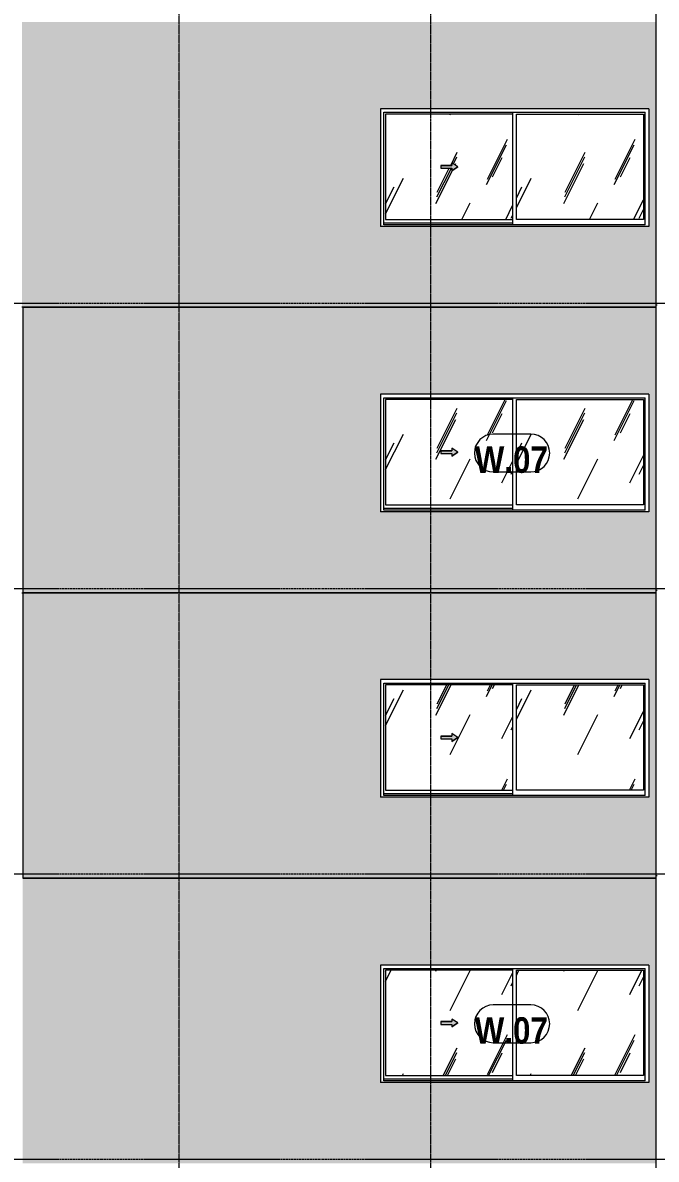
# Model space of a CAD drawing. Header units: millimetres. Extents: x 1240 to 198004, y -7796 to 35300.
# Drawn here: x 142999 to 150554, y 9000 to 22540 of the extents above; entities that cross this region are included whole.
import ezdxf

# ---------------------------------------------------------------- set-up
doc = ezdxf.new("R2010")
doc.units = ezdxf.units.MM
for name, pattern in [('1 NÉT CALL OUT', [6, 3, -3]), ('Centre', [31.75, 6.35, -4.7625, 15.875, -4.7625]), ('Dash 1_8_', [6.35, 3.175, -3.175]), ('Grid Line', [22.225, 12.7, -3.175, 3.175, -3.175])]:
    doc.linetypes.add(name, pattern=pattern)
for name, color, linetype, lineweight in [('A-AREA', 32, 'Dash 1_8_', 9), ('A-DETL-GENF', 92, 'Continuous', 9), ('A-DETL-GENF-2', 92, '1 NÉT CALL OUT', 9), ('A-FLOR', 192, 'Continuous', 9), ('A-FLOR-LEVL-2', 51, 'Centre', 9), ('A-GLAZ', 151, 'Continuous', 9), ('A-GLAZ-3', 7, '1 NÉT CALL OUT', 9), ('A-GLAZ-IDEN', 152, 'Continuous', 9), ('A-WALL', 113, 'Continuous', 9), ('A-WALL-PATT-3', 111, 'Continuous', 5), ('S-GRID-1', 1, 'Grid Line', 9)]:
    doc.layers.add(name, color=color, linetype=linetype, lineweight=lineweight)
doc.styles.add('Arial_B_1', font='arialbd.ttf', dxfattribs={"width": 0.85, "height": 315})
pattern_1 = [(63.435, (1790.26, 104.33), (-0.001, 1524.001), [532.463, -2875.304]), (63.435, (266.26, 104.33), (-0.001, 1524.001), [532.463, -2875.304]), (63.435, (2519.8, 398.8), (-0.001, 1524.001), [532.463, -2875.304]), (63.435, (995.8, 398.8), (-0.001, 1524.001), [532.463, -2875.304]), (63.435, (2409.4, 294.83), (-0.001, 1524.001), [532.463, -2875.304]), (63.435, (885.4, 294.83), (-0.001, 1524.001), [532.463, -2875.304]), (63.435, (2296.8, 890.1), (-0.001, 1524.001), [258.802, -3148.965]), (63.435, (772.8, 890.1), (-0.001, 1524.001), [258.8, -3148.965]), (63.435, (2223.2, 797.95), (-0.001, 1524.001), [532.463, -2875.304]), (63.435, (699.2, 797.95), (-0.001, 1524.001), [532.463, -2875.304]), (63.435, (2236.2, 864.1), (-0.001, 1524.001), [532.463, -2875.304]), (63.435, (712.2, 864.1), (-0.001, 1524.001), [532.463, -2875.304]), (63.435, (1621.35, 573.94), (-0.001, 1524.001), [532.463, -2875.304]), (63.435, (97.35, 573.94), (-0.001, 1524.001), [532.463, -2875.304]), (63.435, (1634.34, 651.9), (-0.001, 1524.001), [532.463, -2875.304]), (63.435, (110.34, 651.9), (-0.001, 1524.001), [532.463, -2875.304]), (63.435, (1637.84, 708.1), (-0.001, 1524.001), [532.463, -2875.304]), (63.435, (113.84, 708.1), (-0.001, 1524.001), [532.463, -2875.304])]

# ---------------------------------------------------------------- blocks, each defined once
blk = doc.blocks.new('1_FAMILY RVT - W01-WxH 1400x3200xmm-489780-TKCS_MẶT ĐỨNG NỘI KHU 2')
at = {"layer": 'A-DETL-GENF-2'}
blk.add_hatch(color=256, dxfattribs=at).paths.add_polyline_path([(-48183, 10576), (-48115, 10624), (-48183, 10671), (-48183, 10641), (-48318, 10641), (-48318, 10607), (-48183, 10607)])
at = {"layer": 'A-GLAZ'}
h = blk.add_hatch(dxfattribs=at)
h.set_pattern_fill('FP_36', color=256, style=0, pattern_type=2)
h.set_pattern_definition(pattern_1)
h.paths.add_polyline_path([(-47460, 9997), (-47460, 11251), (-48974, 11251), (-48974, 9997), (-48115, 9997)])
h.paths.add_polyline_path([(-48183, 10576), (-48183, 10607), (-48318, 10607), (-48318, 10641), (-48183, 10641), (-48183, 10671), (-48115, 10624), (-48139, 10607)])
h = blk.add_hatch(dxfattribs=at)
h.set_pattern_fill('FP_36', color=256, style=0, pattern_type=2)
h.set_pattern_definition(pattern_1)
h.paths.add_polyline_path([(-46573, 9997), (-45901, 9997), (-45901, 11251), (-47415, 11251), (-47415, 9997)])
at = {"layer": 'A-DETL-GENF'}
for p, q in [((-48318, 10641), (-48318, 10607)), ((-48318, 10641), (-48183, 10641)), ((-48183, 10641), (-48318, 10641)), ((-48318, 10641), (-48318, 10607)), ((-48318, 10607), (-48183, 10607)), ((-48318, 10607), (-48183, 10607)), ((-48183, 10671), (-48183, 10641)), ((-48115, 10624), (-48183, 10671)), ((-48115, 10624), (-48183, 10671)), ((-48183, 10671), (-48183, 10641)), ((-48115, 10624), (-48183, 10576)), ((-48183, 10576), (-48115, 10624)), ((-48183, 10607), (-48183, 10576)), ((-48183, 10607), (-48183, 10576))]:
    blk.add_line(p, q, dxfattribs=at)
at = {"layer": 'A-GLAZ'}
for p, q in [((-45837, 11314), (-49037, 11314)), ((-49037, 11314), (-49037, 9914)), ((-48996, 11273), (-45878, 11273)), ((-48996, 9933), (-48996, 11273)), ((-48974, 11251), (-48974, 9997)), ((-47460, 11251), (-48974, 11251)), ((-47460, 11273), (-47460, 9933)), ((-47415, 9997), (-47415, 11251)), ((-47415, 11251), (-45901, 11251)), ((-45901, 11251), (-45901, 9997)), ((-45878, 9933), (-45878, 11273)), ((-45837, 11314), (-45837, 9914)), ((-45837, 9914), (-49037, 9914)), ((-47460, 9953), (-48996, 9953)), ((-47460, 9953), (-48996, 9953)), ((-45878, 9933), (-48996, 9933)), ((-48974, 9997), (-47460, 9997)), ((-45901, 9997), (-47415, 9997))]:
    blk.add_line(p, q, dxfattribs=at)
blk = doc.blocks.new('1_FAMILY RVT - W01-WxH 1400x3200xmm-V426-TKCS_MẶT ĐỨNG NỘI KHU 2')
at = {"layer": 'A-DETL-GENF-2'}
blk.add_hatch(color=256, dxfattribs=at).paths.add_polyline_path([(-48183, 17376), (-48115, 17424), (-48183, 17471), (-48183, 17441), (-48318, 17441), (-48318, 17407), (-48183, 17407)])
at = {"layer": 'A-GLAZ'}
h = blk.add_hatch(dxfattribs=at)
h.set_pattern_fill('FP_36', color=256, style=0, pattern_type=2)
h.set_pattern_definition(pattern_1)
h.paths.add_polyline_path([(-47460, 16797), (-47460, 18051), (-48974, 18051), (-48974, 16797), (-48115, 16797)])
h.paths.add_polyline_path([(-48183, 17376), (-48183, 17407), (-48318, 17407), (-48318, 17441), (-48183, 17441), (-48183, 17471), (-48115, 17424), (-48139, 17407)])
h = blk.add_hatch(dxfattribs=at)
h.set_pattern_fill('FP_36', color=256, style=0, pattern_type=2)
h.set_pattern_definition(pattern_1)
h.paths.add_polyline_path([(-46573, 16797), (-45901, 16797), (-45901, 18051), (-47415, 18051), (-47415, 16797)])
at = {"layer": 'A-DETL-GENF'}
for p, q in [((-48183, 17471), (-48183, 17441)), ((-48115, 17424), (-48183, 17471)), ((-48115, 17424), (-48183, 17471)), ((-48183, 17471), (-48183, 17441)), ((-48318, 17441), (-48318, 17407)), ((-48318, 17441), (-48183, 17441)), ((-48183, 17441), (-48318, 17441)), ((-48318, 17441), (-48318, 17407)), ((-48318, 17407), (-48183, 17407)), ((-48318, 17407), (-48183, 17407)), ((-48115, 17424), (-48183, 17376)), ((-48183, 17376), (-48115, 17424)), ((-48183, 17407), (-48183, 17376)), ((-48183, 17407), (-48183, 17376))]:
    blk.add_line(p, q, dxfattribs=at)
at = {"layer": 'A-GLAZ'}
for p, q in [((-45837, 18114), (-49037, 18114)), ((-49037, 18114), (-49037, 16714)), ((-48996, 18073), (-45878, 18073)), ((-48996, 16733), (-48996, 18073)), ((-48974, 18051), (-48974, 16797)), ((-47460, 18051), (-48974, 18051)), ((-47460, 18073), (-47460, 16733)), ((-47415, 16797), (-47415, 18051)), ((-47415, 18051), (-45901, 18051)), ((-45901, 18051), (-45901, 16797)), ((-45878, 16733), (-45878, 18073)), ((-45837, 18114), (-45837, 16714)), ((-48974, 16797), (-47460, 16797)), ((-45901, 16797), (-47415, 16797)), ((-45837, 16714), (-49037, 16714)), ((-47460, 16753), (-48996, 16753)), ((-47460, 16753), (-48996, 16753)), ((-45878, 16733), (-48996, 16733))]:
    blk.add_line(p, q, dxfattribs=at)
blk = doc.blocks.new('1_FAMILY RVT - W01-WxH 1400x3200xmm-V465-TKCS_MẶT ĐỨNG NỘI KHU 2')
at = {"layer": 'A-DETL-GENF-2'}
blk.add_hatch(color=256, dxfattribs=at).paths.add_polyline_path([(-48183, 13976), (-48115, 14024), (-48183, 14071), (-48183, 14041), (-48318, 14041), (-48318, 14007), (-48183, 14007)])
at = {"layer": 'A-GLAZ'}
h = blk.add_hatch(dxfattribs=at)
h.set_pattern_fill('FP_36', color=256, style=0, pattern_type=2)
h.set_pattern_definition(pattern_1)
h.paths.add_polyline_path([(-48974, 13397), (-47460, 13397), (-47460, 14651), (-48974, 14651), (-48974, 14421)])
h.paths.add_polyline_path([(-48183, 13976), (-48183, 14007), (-48318, 14007), (-48318, 14041), (-48183, 14041), (-48183, 14071), (-48115, 14024), (-48139, 14007)])
h = blk.add_hatch(dxfattribs=at)
h.set_pattern_fill('FP_36', color=256, style=0, pattern_type=2)
h.set_pattern_definition(pattern_1)
h.paths.add_polyline_path([(-46573, 13397), (-45901, 13397), (-45901, 14651), (-47415, 14651), (-47415, 13397)])
at = {"layer": 'A-DETL-GENF'}
for p, q in [((-48318, 14041), (-48318, 14007)), ((-48318, 14041), (-48183, 14041)), ((-48183, 14041), (-48318, 14041)), ((-48318, 14041), (-48318, 14007)), ((-48318, 14007), (-48183, 14007)), ((-48318, 14007), (-48183, 14007)), ((-48183, 14071), (-48183, 14041)), ((-48115, 14024), (-48183, 14071)), ((-48115, 14024), (-48183, 14071)), ((-48183, 14071), (-48183, 14041)), ((-48115, 14024), (-48183, 13976)), ((-48183, 13976), (-48115, 14024)), ((-48183, 14007), (-48183, 13976)), ((-48183, 14007), (-48183, 13976))]:
    blk.add_line(p, q, dxfattribs=at)
at = {"layer": 'A-GLAZ'}
for p, q in [((-45837, 14714), (-49037, 14714)), ((-49037, 14714), (-49037, 13314)), ((-48996, 14673), (-45878, 14673)), ((-48996, 13333), (-48996, 14673)), ((-48974, 14651), (-48974, 13397)), ((-47460, 14651), (-48974, 14651)), ((-47460, 14673), (-47460, 13333)), ((-47415, 13397), (-47415, 14651)), ((-47415, 14651), (-45901, 14651)), ((-45901, 14651), (-45901, 13397)), ((-45878, 13333), (-45878, 14673)), ((-45837, 14714), (-45837, 13314)), ((-45837, 13314), (-49037, 13314)), ((-47460, 13353), (-48996, 13353)), ((-47460, 13353), (-48996, 13353)), ((-45878, 13333), (-48996, 13333)), ((-48974, 13397), (-47460, 13397)), ((-45901, 13397), (-47415, 13397))]:
    blk.add_line(p, q, dxfattribs=at)
blk = doc.blocks.new('1_FAMILY RVT - W01-WxH 1400x3200xmm-V480-TKCS_MẶT ĐỨNG NỘI KHU 2')
at = {"layer": 'A-DETL-GENF-2'}
blk.add_hatch(color=256, dxfattribs=at).paths.add_polyline_path([(-48183, 20776), (-48115, 20824), (-48183, 20871), (-48183, 20841), (-48318, 20841), (-48318, 20807), (-48183, 20807)])
at = {"layer": 'A-GLAZ'}
h = blk.add_hatch(dxfattribs=at)
h.set_pattern_fill('FP_36', color=256, style=0, pattern_type=2)
h.set_pattern_definition(pattern_1)
h.paths.add_polyline_path([(-48974, 20197), (-47460, 20197), (-47460, 21451), (-48974, 21451), (-48974, 21224)])
h.paths.add_polyline_path([(-48183, 20776), (-48183, 20807), (-48318, 20807), (-48318, 20841), (-48183, 20841), (-48183, 20871), (-48115, 20824), (-48139, 20807)])
h = blk.add_hatch(dxfattribs=at)
h.set_pattern_fill('FP_36', color=256, style=0, pattern_type=2)
h.set_pattern_definition(pattern_1)
h.paths.add_polyline_path([(-46573, 20197), (-45901, 20197), (-45901, 21451), (-47415, 21451), (-47415, 20197)])
at = {"layer": 'A-DETL-GENF'}
for p, q in [((-48183, 20871), (-48183, 20841)), ((-48115, 20824), (-48183, 20871)), ((-48115, 20824), (-48183, 20871)), ((-48183, 20871), (-48183, 20841)), ((-48318, 20841), (-48318, 20807)), ((-48318, 20841), (-48183, 20841)), ((-48183, 20841), (-48318, 20841)), ((-48318, 20841), (-48318, 20807)), ((-48318, 20807), (-48183, 20807)), ((-48318, 20807), (-48183, 20807)), ((-48115, 20824), (-48183, 20776)), ((-48183, 20776), (-48115, 20824)), ((-48183, 20807), (-48183, 20776)), ((-48183, 20807), (-48183, 20776))]:
    blk.add_line(p, q, dxfattribs=at)
at = {"layer": 'A-GLAZ'}
for p, q in [((-45837, 21514), (-49037, 21514)), ((-49037, 21514), (-49037, 20114)), ((-48996, 21473), (-45878, 21473)), ((-48996, 20133), (-48996, 21473)), ((-48974, 21451), (-48974, 20197)), ((-47460, 21451), (-48974, 21451)), ((-47460, 21473), (-47460, 20133)), ((-47415, 20197), (-47415, 21451)), ((-47415, 21451), (-45901, 21451)), ((-45901, 21451), (-45901, 20197)), ((-45878, 20133), (-45878, 21473)), ((-45837, 21514), (-45837, 20114)), ((-48974, 20197), (-47460, 20197)), ((-45901, 20197), (-47415, 20197)), ((-45837, 20114), (-49037, 20114)), ((-47460, 20153), (-48996, 20153)), ((-47460, 20153), (-48996, 20153)), ((-45878, 20133), (-48996, 20133))]:
    blk.add_line(p, q, dxfattribs=at)
blk = doc.blocks.new('SSA-WINDOW TAG - 10-2062020-TKCS_MẶT ĐỨNG NỘI KHU 2')
at = {"layer": 'A-GLAZ-IDEN'}
for p, q in [((-74848, 10839), (-75295, 10839)), ((-75295, 10389), (-74848, 10389))]:
    blk.add_line(p, q, dxfattribs=at)
for centre, start, end in [((-75295, 10614), 90, 270), ((-74848, 10614), 270, 90)]:
    blk.add_arc(centre, 225, start, end, dxfattribs=at)

msp = doc.modelspace()

# ---------------------------------------------------------------- hatches: boundary and pattern name
at = {"layer": 'A-WALL-PATT-3'}
h = msp.add_hatch(color=256, dxfattribs=at)
h.paths.add_polyline_path([(150554.1, 19150), (150554.1, 22550), (142989.2, 22550), (142989.2, 19150), (149728.2, 19150)])
h.paths.add_polyline_path([(148663.7, 20114.4), (147263.7, 20114.4), (147263.7, 21514.4), (150463.7, 21514.4), (150463.7, 20114.4), (149728.2, 20114.4)])
h = msp.add_hatch(color=256, dxfattribs=at)
h.paths.add_polyline_path([(142999.2, 15750), (150554.1, 15750), (150554.1, 19150), (142999.2, 19150), (142999.2, 15800)])
h.paths.add_polyline_path([(147304.7, 16714.4), (147263.7, 16714.4), (147263.7, 18114.4), (150463.7, 18114.4), (150463.7, 16714.4), (148663.7, 16714.4)])
h = msp.add_hatch(color=256, dxfattribs=at)
h.paths.add_polyline_path([(142999.2, 12350), (150554.1, 12350), (150554.1, 15750), (142999.2, 15750), (142999.2, 13286.7)])
h.paths.add_polyline_path([(147304.7, 13314.4), (147263.7, 13314.4), (147263.7, 14714.4), (150463.7, 14714.4), (150463.7, 13314.4), (148663.7, 13314.4)])
h = msp.add_hatch(color=256, dxfattribs=at)
h.paths.add_polyline_path([(142999.2, 8950), (150554.1, 8950), (150554.1, 12350), (142999.1, 12350), (142999.1, 8950)])
h.paths.add_polyline_path([(150422.8, 9914.4), (147263.7, 9914.4), (147263.7, 11314.4), (150463.7, 11314.4), (150463.7, 9914.4)])

# ---------------------------------------------------------------- linework, layer by layer
at = {"layer": 'A-AREA'}
msp.add_line((150482.3, 9000), (150558.1, 9000), dxfattribs=at)
at = {"layer": 'A-FLOR'}
for p, q in [((150554.1, 19180), (150563.7, 19180)), ((150554.1, 15780), (150563.7, 15780)), ((150554.1, 12380), (150563.7, 12380))]:
    msp.add_line(p, q, dxfattribs=at)
at = {"layer": 'A-FLOR-LEVL-2'}
for p, q in [((104944.5, 19200), (194512.3, 19200)), ((104944.5, 15800), (194512.3, 15800)), ((104944.5, 12400), (194512.3, 12400)), ((104944.5, 9000), (194512.3, 9000))]:
    msp.add_line(p, q, dxfattribs=at)
at = {"layer": 'A-WALL'}
for p, q in [((150554.1, 5800), (150554.1, 29350)), ((150554.1, 19150), (142989.2, 19150)), ((142999.2, 19150), (142999.2, 12350)), ((142999.2, 19150), (150554.1, 19150)), ((142989.2, 15750), (150554.1, 15750)), ((150554.1, 15750), (142999.2, 15750)), ((150554.1, 12350), (142999.2, 12350)), ((142999.2, 12350), (150554.1, 12350))]:
    msp.add_line(p, q, dxfattribs=at)
at = {"layer": 'S-GRID-1'}
for p, q in [((144864.2, 5.5), (144864.2, 30542.5)), ((147864.2, 5.5), (147864.2, 30542.5))]:
    msp.add_line(p, q, dxfattribs=at)

# ---------------------------------------------------------------- block references
at = {"layer": 'A-GLAZ-3'}
for name in ['1_FAMILY RVT - W01-WxH 1400x3200xmm-V480-TKCS_MẶT ĐỨNG NỘI KHU 2', '1_FAMILY RVT - W01-WxH 1400x3200xmm-V426-TKCS_MẶT ĐỨNG NỘI KHU 2', '1_FAMILY RVT - W01-WxH 1400x3200xmm-V465-TKCS_MẶT ĐỨNG NỘI KHU 2', '1_FAMILY RVT - W01-WxH 1400x3200xmm-489780-TKCS_MẶT ĐỨNG NỘI KHU 2']:
    msp.add_blockref(name, (196301.1, 0), dxfattribs=at)
at = {"layer": 'A-GLAZ-IDEN'}
for p in [(223905.9, 6800), (223905.9, 0)]:
    msp.add_blockref('SSA-WINDOW TAG - 10-2062020-TKCS_MẶT ĐỨNG NỘI KHU 2', p, dxfattribs=at)

# ---------------------------------------------------------------- texts
at = {"layer": 'A-GLAZ-IDEN', "char_height": 315, "width": 902.7, "attachment_point": 5, "line_spacing_factor": 0.936439, "style": 'Arial_B_1'}
for insert in [(148825.1, 17332.5), (148825.1, 10532.5)]:
    msp.add_mtext('\\pt6.3756,12.7512,19.12365,25.49925,31.87485,38.25045,44.62605,50.9985,57.3741,63.7497,70.1253,76.5009,82.8765,89.24895,95.62455,102.00015,108.37575,114.75135,121.1238,127.4994,133.875,140.2506,146.6262,152.99865,159.37425,165.74985,172.12545,178.50105,184.8735,191.2491,197.6247,204.0003;W.07', dxfattribs=dict(at, insert=insert))

doc.saveas('drawing.dxf')
